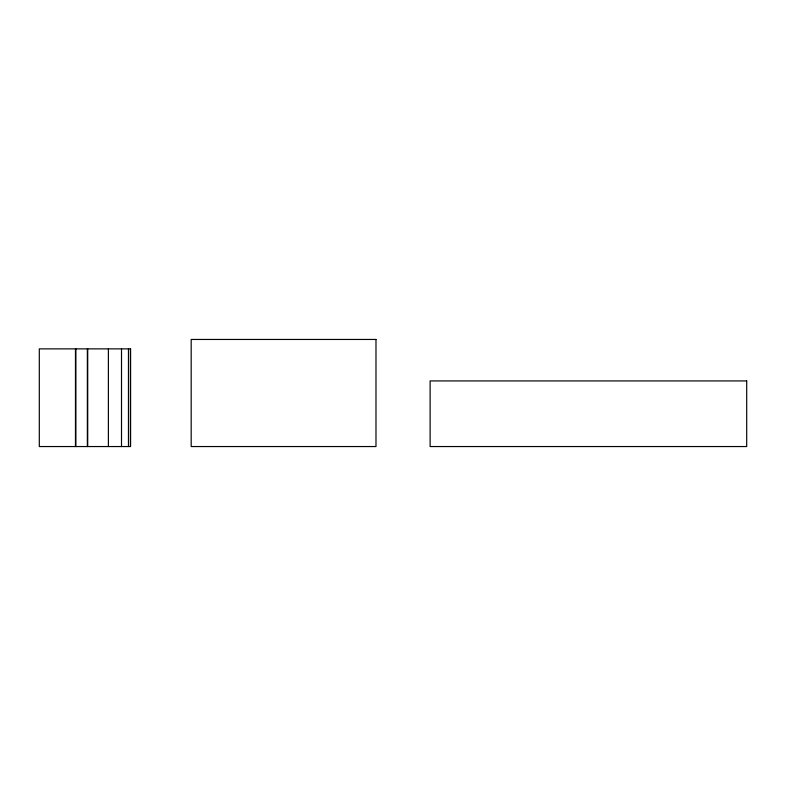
<?xml version="1.0" encoding="UTF-8"?>
<svg xmlns="http://www.w3.org/2000/svg" width="786" height="786" viewBox="0 0 786 786"><rect width="100%" height="100%" fill="white"/><g stroke="black" fill="none" stroke-linecap="round" stroke-linejoin="round"><path stroke-width="1.18" d="M130.437 348.876L130.437 446.546M128.462 348.876L128.462 446.546M121.506 348.876L121.506 446.546M108.389 348.876L108.389 446.546M87.718 348.876L87.718 446.546M87.354 348.876L87.354 446.546M75.839 348.876L75.839 446.546M75.466 348.876L75.466 446.546M375.983 339.454L191.185 339.454L191.185 446.546L375.983 446.546L375.983 339.454M130.564 348.876L39.3 348.876L39.3 446.546L130.564 446.546L130.564 348.876M746.7 380.935L430.119 380.935L430.119 446.546L746.7 446.546L746.7 380.935"/></g></svg>
